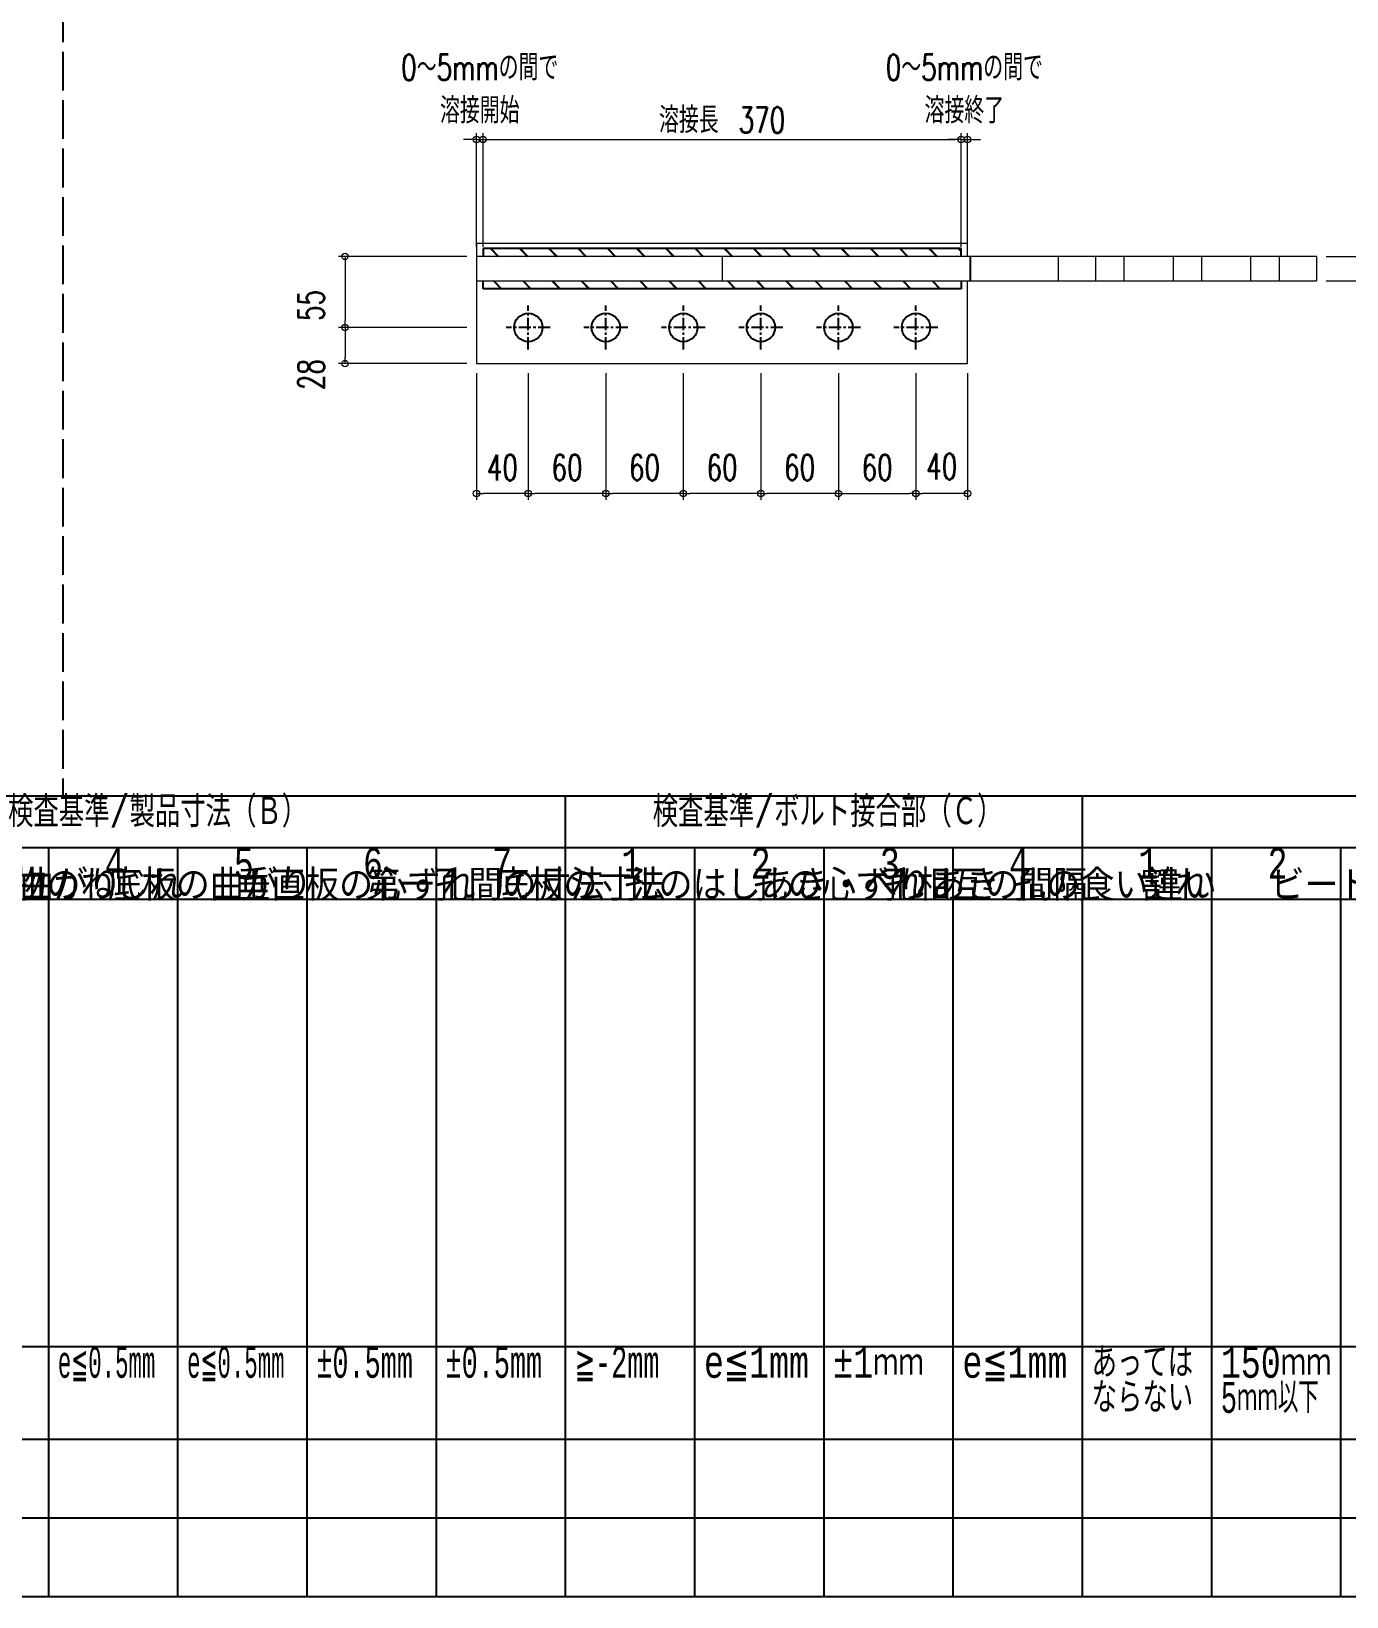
# Model space of a CAD drawing. Header units: millimetres. Extents: x 0 to 18796, y -11 to 7128.
# Drawn here: x 6607 to 7624, y 2456 to 3668 of the extents above; entities that cross this region are included whole.
import ezdxf
from ezdxf.enums import TextEntityAlignment as Align

# ---------------------------------------------------------------- set-up
doc = ezdxf.new("R2010")
doc.units = ezdxf.units.MM
doc.header["$LTSCALE"] = 5
for name, pattern in [('ACAD_ISO03W100', [30, 12, -18]), ('CENTER1', [10, 6.25, -1.25, 1.25, -1.25]), ('DASHED', [7.5, 6, -1.5])]:
    doc.linetypes.add(name, pattern=pattern)
doc.layers.get('0').update_dxf_attribs({"color": 255})
doc.layers.get('DEFPOINTS').update_dxf_attribs({"color": 9})
for name, color, linetype in [('寸法', 4, 'Continuous'), ('文字', 7, 'Continuous'), ('溶接', 241, 'Continuous'), ('補助線', 7, 'ACAD_ISO03W100'), ('金物', 142, 'Continuous')]:
    doc.layers.add(name, color=color, linetype=linetype)
doc.styles.add('DLSTANDARD1', font='monotxt.shx', dxfattribs={"width": 0.6, "bigfont": 'extfont'})
doc.styles.add('KANJI', font='simplex.shx', dxfattribs={"width": 0.7, "bigfont": 'extfont2.shx'})
doc.styles.add('TATEGAKI', font='txt', dxfattribs={"bigfont": 'bigfont.shx'})
doc.dimstyles.new('S5', dxfattribs={"dimscale": 5, "dimtxt": 4, "dimasz": 1, "dimexe": 1, "dimexo": 1.5, "dimgap": 1, "dimtad": 1, "dimtxsty": 'KANJI', "dimblk": 'ORIGIN', "dimcen": 0, "dimclrd": 256, "dimclre": 256, "dimclrt": 256, "dimadec": 0, "dimazin": 0, "dimtfac": 1, "dimtmove": 2, "dimatfit": 2, "dimfxl": 1, "dimtolj": 2, "dimlwd": 5, "dimlwe": 5, "dimarcsym": 0})
pattern_1 = [(135, (5046.142, 414.585), (-11.31371, -11.31371), []), (135, (5046.142, 414.905), (-11.31371, -11.31371), [])]

# ---------------------------------------------------------------- blocks, each defined once
blk = doc.blocks.new('_Origin')
at = {"color": 0, "linetype": 'ByBlock', "lineweight": -2}
blk.add_line((0, 0), (-1, 0), dxfattribs=at)
blk.add_circle((0, 0), 0.5, dxfattribs=at)
blk = doc.blocks.new('*D97')
at = {"layer": 'DEFPOINTS', "color": 0, "transparency": 16777216}
for p in [(7051.1, 3410.6), (7111.1, 3410.6), (7051.1, 3310.1)]:
    blk.add_point(p, dxfattribs=at)
at = {"layer": '寸法', "lineweight": 5, "transparency": 16777216}
for p, q in [((7051.1, 3403.1), (7051.1, 3305.1)), ((7111.1, 3403.1), (7111.1, 3305.1)), ((7106.1, 3310.1), (7056.1, 3310.1))]:
    blk.add_line(p, q, dxfattribs=at)
at = {"layer": '寸法', "lineweight": 5, "transparency": 16777216, "xscale": 5, "yscale": 5, "zscale": 5, "rotation": 180}
blk.add_blockref('_Origin', (7051.1, 3310.1), dxfattribs=at)
at = {"layer": '寸法', "lineweight": 5, "transparency": 16777216, "xscale": 5, "yscale": 5, "zscale": 5}
blk.add_blockref('_Origin', (7111.1, 3310.1), dxfattribs=at)
at = {"layer": '寸法', "linetype": 'Continuous', "transparency": 16777216, "insert": (7081.1, 3330.1), "char_height": 20, "attachment_point": 5, "style": 'KANJI'}
blk.add_mtext('\\A2;60', dxfattribs=at)
blk = doc.blocks.new('*D98')
at = {"layer": 'DEFPOINTS', "color": 0, "transparency": 16777216}
for p in [(7601.1, 3493.6), (7767.3, 3493.6), (7601.1, 3474.6)]:
    blk.add_point(p, dxfattribs=at)
at = {"layer": '寸法', "lineweight": 5, "transparency": 16777216}
for p, q in [((7767.3, 3498.6), (7767.3, 3503.6)), ((7608.6, 3493.6), (7772.3, 3493.6)), ((7767.3, 3474.6), (7767.3, 3493.6)), ((7608.6, 3474.6), (7772.3, 3474.6)), ((7767.3, 3469.6), (7767.3, 3464.6))]:
    blk.add_line(p, q, dxfattribs=at)
at = {"layer": '寸法', "lineweight": 5, "transparency": 16777216, "xscale": 5, "yscale": 5, "zscale": 5}
for p, rotation in [((7767.3, 3493.6), 270), ((7767.3, 3474.6), 90)]:
    blk.add_blockref('_Origin', p, dxfattribs=dict(at, rotation=rotation))
at = {"layer": '寸法', "linetype": 'Continuous', "transparency": 16777216, "insert": (7742.3, 3443.7), "char_height": 20, "attachment_point": 5, "rotation": 90, "style": 'KANJI'}
blk.add_mtext('\\A2;19', dxfattribs=at)
blk = doc.blocks.new('*D102')
at = {"layer": 'DEFPOINTS', "color": 0, "transparency": 16777216}
for p in [(6951.1, 3438.6), (6849.3, 3410.6), (6951.1, 3410.6)]:
    blk.add_point(p, dxfattribs=at)
at = {"layer": '寸法', "lineweight": 5, "transparency": 16777216}
for p, q in [((6943.6, 3438.6), (6844.3, 3438.6)), ((6849.3, 3433.6), (6849.3, 3415.6)), ((6943.6, 3410.6), (6844.3, 3410.6))]:
    blk.add_line(p, q, dxfattribs=at)
at = {"layer": '寸法', "lineweight": 5, "transparency": 16777216, "xscale": 5, "yscale": 5, "zscale": 5}
for p, rotation in [((6849.3, 3438.6), 90), ((6849.3, 3410.6), 270)]:
    blk.add_blockref('_Origin', p, dxfattribs=dict(at, rotation=rotation))
at = {"layer": '寸法', "linetype": 'Continuous', "transparency": 16777216, "insert": (6823.1, 3402.1), "char_height": 20, "attachment_point": 5, "rotation": 90, "style": 'KANJI'}
blk.add_mtext('\\A2;28', dxfattribs=at)
blk = doc.blocks.new('*D103')
at = {"layer": 'DEFPOINTS', "color": 0, "transparency": 16777216}
for p in [(6951.1, 3410.6), (6991.1, 3410.6), (6951.1, 3310.1)]:
    blk.add_point(p, dxfattribs=at)
at = {"layer": '寸法', "lineweight": 5, "transparency": 16777216}
for p, q in [((6951.1, 3403.1), (6951.1, 3305.1)), ((6991.1, 3403.1), (6991.1, 3305.1)), ((6986.1, 3310.1), (6956.1, 3310.1))]:
    blk.add_line(p, q, dxfattribs=at)
at = {"layer": '寸法', "lineweight": 5, "transparency": 16777216, "xscale": 5, "yscale": 5, "zscale": 5, "rotation": 180}
blk.add_blockref('_Origin', (6951.1, 3310.1), dxfattribs=at)
at = {"layer": '寸法', "lineweight": 5, "transparency": 16777216, "xscale": 5, "yscale": 5, "zscale": 5}
blk.add_blockref('_Origin', (6991.1, 3310.1), dxfattribs=at)
at = {"layer": '寸法', "linetype": 'Continuous', "transparency": 16777216, "insert": (6971.1, 3330.1), "char_height": 20, "attachment_point": 5, "style": 'KANJI'}
blk.add_mtext('\\A2;40', dxfattribs=at)
blk = doc.blocks.new('*D104')
at = {"layer": 'DEFPOINTS', "color": 0, "transparency": 16777216}
for p in [(7231.1, 3410.6), (7291.1, 3410.6), (7291.1, 3310.1)]:
    blk.add_point(p, dxfattribs=at)
at = {"layer": '寸法', "lineweight": 5, "transparency": 16777216}
for p, q in [((7231.1, 3403.1), (7231.1, 3305.1)), ((7291.1, 3403.1), (7291.1, 3305.1)), ((7236.1, 3310.1), (7286.1, 3310.1))]:
    blk.add_line(p, q, dxfattribs=at)
at = {"layer": '寸法', "lineweight": 5, "transparency": 16777216, "xscale": 5, "yscale": 5, "zscale": 5, "rotation": 180}
blk.add_blockref('_Origin', (7231.1, 3310.1), dxfattribs=at)
at = {"layer": '寸法', "lineweight": 5, "transparency": 16777216, "xscale": 5, "yscale": 5, "zscale": 5}
blk.add_blockref('_Origin', (7291.1, 3310.1), dxfattribs=at)
at = {"layer": '寸法', "linetype": 'Continuous', "transparency": 16777216, "insert": (7261.1, 3330.1), "char_height": 20, "attachment_point": 5, "style": 'KANJI'}
blk.add_mtext('\\A2;60', dxfattribs=at)
blk = doc.blocks.new('*D105')
at = {"layer": 'DEFPOINTS', "color": 0, "transparency": 16777216}
for p in [(7171.1, 3410.6), (7231.1, 3410.6), (7171.1, 3310.1)]:
    blk.add_point(p, dxfattribs=at)
at = {"layer": '寸法', "lineweight": 5, "transparency": 16777216}
for p, q in [((7171.1, 3403.1), (7171.1, 3305.1)), ((7231.1, 3403.1), (7231.1, 3305.1)), ((7226.1, 3310.1), (7176.1, 3310.1))]:
    blk.add_line(p, q, dxfattribs=at)
at = {"layer": '寸法', "lineweight": 5, "transparency": 16777216, "xscale": 5, "yscale": 5, "zscale": 5, "rotation": 180}
blk.add_blockref('_Origin', (7171.1, 3310.1), dxfattribs=at)
at = {"layer": '寸法', "lineweight": 5, "transparency": 16777216, "xscale": 5, "yscale": 5, "zscale": 5}
blk.add_blockref('_Origin', (7231.1, 3310.1), dxfattribs=at)
at = {"layer": '寸法', "linetype": 'Continuous', "transparency": 16777216, "insert": (7201.1, 3330.1), "char_height": 20, "attachment_point": 5, "style": 'KANJI'}
blk.add_mtext('\\A2;60', dxfattribs=at)
blk = doc.blocks.new('*D106')
at = {"layer": 'DEFPOINTS', "color": 0, "transparency": 16777216}
for p in [(7291.1, 3410.6), (7331.1, 3410.6), (7291.1, 3310.1)]:
    blk.add_point(p, dxfattribs=at)
at = {"layer": '寸法', "lineweight": 5, "transparency": 16777216}
for p, q in [((7291.1, 3403.1), (7291.1, 3305.1)), ((7331.1, 3403.1), (7331.1, 3305.1)), ((7326.1, 3310.1), (7296.1, 3310.1))]:
    blk.add_line(p, q, dxfattribs=at)
at = {"layer": '寸法', "lineweight": 5, "transparency": 16777216, "xscale": 5, "yscale": 5, "zscale": 5, "rotation": 180}
blk.add_blockref('_Origin', (7291.1, 3310.1), dxfattribs=at)
at = {"layer": '寸法', "lineweight": 5, "transparency": 16777216, "xscale": 5, "yscale": 5, "zscale": 5}
blk.add_blockref('_Origin', (7331.1, 3310.1), dxfattribs=at)
at = {"layer": '寸法', "linetype": 'Continuous', "transparency": 16777216, "insert": (7311.1, 3330.9), "char_height": 20, "attachment_point": 5, "style": 'KANJI'}
blk.add_mtext('\\A2;40', dxfattribs=at)
blk = doc.blocks.new('*D107')
at = {"layer": 'DEFPOINTS', "color": 0, "transparency": 16777216}
for p in [(6951.1, 3493.6), (6849.3, 3438.6), (6951.1, 3438.6)]:
    blk.add_point(p, dxfattribs=at)
at = {"layer": '寸法', "lineweight": 5, "transparency": 16777216}
for p, q in [((6943.6, 3493.6), (6844.3, 3493.6)), ((6849.3, 3488.6), (6849.3, 3443.6)), ((6943.6, 3438.6), (6844.3, 3438.6))]:
    blk.add_line(p, q, dxfattribs=at)
at = {"layer": '寸法', "lineweight": 5, "transparency": 16777216, "xscale": 5, "yscale": 5, "zscale": 5}
for p, rotation in [((6849.3, 3493.6), 90), ((6849.3, 3438.6), 270)]:
    blk.add_blockref('_Origin', p, dxfattribs=dict(at, rotation=rotation))
at = {"layer": '寸法', "linetype": 'Continuous', "transparency": 16777216, "insert": (6823.1, 3455.6), "char_height": 20, "attachment_point": 5, "rotation": 90, "style": 'KANJI'}
blk.add_mtext('\\A2;55', dxfattribs=at)
blk = doc.blocks.new('*D108')
at = {"layer": 'DEFPOINTS', "color": 0, "transparency": 16777216}
for p in [(6991.1, 3410.6), (7051.1, 3410.6), (6991.1, 3310.1)]:
    blk.add_point(p, dxfattribs=at)
at = {"layer": '寸法', "lineweight": 5, "transparency": 16777216}
for p, q in [((6991.1, 3403.1), (6991.1, 3305.1)), ((7051.1, 3403.1), (7051.1, 3305.1)), ((7046.1, 3310.1), (6996.1, 3310.1))]:
    blk.add_line(p, q, dxfattribs=at)
at = {"layer": '寸法', "lineweight": 5, "transparency": 16777216, "xscale": 5, "yscale": 5, "zscale": 5, "rotation": 180}
blk.add_blockref('_Origin', (6991.1, 3310.1), dxfattribs=at)
at = {"layer": '寸法', "lineweight": 5, "transparency": 16777216, "xscale": 5, "yscale": 5, "zscale": 5}
blk.add_blockref('_Origin', (7051.1, 3310.1), dxfattribs=at)
at = {"layer": '寸法', "linetype": 'Continuous', "transparency": 16777216, "insert": (7021.1, 3330.1), "char_height": 20, "attachment_point": 5, "style": 'KANJI'}
blk.add_mtext('\\A2;60', dxfattribs=at)
blk = doc.blocks.new('*D109')
at = {"layer": 'DEFPOINTS', "color": 0, "transparency": 16777216}
for p in [(7111.1, 3410.6), (7171.1, 3410.6), (7111.1, 3310.1)]:
    blk.add_point(p, dxfattribs=at)
at = {"layer": '寸法', "lineweight": 5, "transparency": 16777216}
for p, q in [((7111.1, 3403.1), (7111.1, 3305.1)), ((7171.1, 3403.1), (7171.1, 3305.1)), ((7166.1, 3310.1), (7116.1, 3310.1))]:
    blk.add_line(p, q, dxfattribs=at)
at = {"layer": '寸法', "lineweight": 5, "transparency": 16777216, "xscale": 5, "yscale": 5, "zscale": 5, "rotation": 180}
blk.add_blockref('_Origin', (7111.1, 3310.1), dxfattribs=at)
at = {"layer": '寸法', "lineweight": 5, "transparency": 16777216, "xscale": 5, "yscale": 5, "zscale": 5}
blk.add_blockref('_Origin', (7171.1, 3310.1), dxfattribs=at)
at = {"layer": '寸法', "linetype": 'Continuous', "transparency": 16777216, "insert": (7141.1, 3330.1), "char_height": 20, "attachment_point": 5, "style": 'KANJI'}
blk.add_mtext('\\A2;60', dxfattribs=at)
blk = doc.blocks.new('*D133')
at = {"layer": 'DEFPOINTS', "color": 0, "transparency": 16777216}
for p in [(6956.1, 3584.1), (6951.1, 3493.6), (6956.1, 3493.6)]:
    blk.add_point(p, dxfattribs=at)
at = {"layer": '寸法', "linetype": 'Continuous', "lineweight": 5, "transparency": 16777216}
for p, q in [((6951.1, 3501.1), (6951.1, 3589.1)), ((6956.1, 3501.1), (6956.1, 3589.1)), ((6946.1, 3584.1), (6941.1, 3584.1)), ((6951.1, 3584.1), (6956.1, 3584.1)), ((6961.1, 3584.1), (6966.1, 3584.1))]:
    blk.add_line(p, q, dxfattribs=at)
at = {"layer": '寸法', "lineweight": 5, "transparency": 16777216, "xscale": 5, "yscale": 5, "zscale": 5}
blk.add_blockref('_Origin', (6951.1, 3584.1), dxfattribs=at)
at = {"layer": '寸法', "lineweight": 5, "transparency": 16777216, "xscale": 5, "yscale": 5, "zscale": 5, "rotation": 180}
blk.add_blockref('_Origin', (6956.1, 3584.1), dxfattribs=at)
at = {"layer": '寸法', "linetype": 'Continuous', "transparency": 16777216, "insert": (6953.6, 3623.2), "char_height": 20, "attachment_point": 5, "style": 'KANJI'}
blk.add_mtext('\\A2;0～5mmの間で\\P溶接開始', dxfattribs=at)
blk = doc.blocks.new('*D134')
at = {"layer": 'DEFPOINTS', "color": 0, "transparency": 16777216}
for p in [(7326.1, 3584.1), (6956.1, 3493.6), (7326.1, 3493.6)]:
    blk.add_point(p, dxfattribs=at)
at = {"layer": '寸法', "linetype": 'Continuous', "lineweight": 5, "transparency": 16777216}
for p, q in [((6956.1, 3501.1), (6956.1, 3589.1)), ((7326.1, 3501.1), (7326.1, 3589.1)), ((6961.1, 3584.1), (7321.1, 3584.1))]:
    blk.add_line(p, q, dxfattribs=at)
at = {"layer": '寸法', "lineweight": 5, "transparency": 16777216, "xscale": 5, "yscale": 5, "zscale": 5, "rotation": 180}
blk.add_blockref('_Origin', (6956.1, 3584.1), dxfattribs=at)
at = {"layer": '寸法', "lineweight": 5, "transparency": 16777216, "xscale": 5, "yscale": 5, "zscale": 5}
blk.add_blockref('_Origin', (7326.1, 3584.1), dxfattribs=at)
at = {"layer": '寸法', "linetype": 'Continuous', "transparency": 16777216, "insert": (7141.1, 3599.1), "char_height": 20, "attachment_point": 5, "style": 'KANJI'}
blk.add_mtext('\\A2;溶接長\u3000370', dxfattribs=at)
blk = doc.blocks.new('*D135')
at = {"layer": 'DEFPOINTS', "color": 0, "transparency": 16777216}
for p in [(7331.1, 3584.1), (7326.1, 3493.6), (7331.1, 3493.6)]:
    blk.add_point(p, dxfattribs=at)
at = {"layer": '寸法', "linetype": 'Continuous', "lineweight": 5, "transparency": 16777216}
for p, q in [((7326.1, 3501.1), (7326.1, 3589.1)), ((7331.1, 3501.1), (7331.1, 3589.1)), ((7321.1, 3584.1), (7316.1, 3584.1)), ((7326.1, 3584.1), (7331.1, 3584.1)), ((7336.1, 3584.1), (7341.1, 3584.1))]:
    blk.add_line(p, q, dxfattribs=at)
at = {"layer": '寸法', "lineweight": 5, "transparency": 16777216, "xscale": 5, "yscale": 5, "zscale": 5}
blk.add_blockref('_Origin', (7326.1, 3584.1), dxfattribs=at)
at = {"layer": '寸法', "lineweight": 5, "transparency": 16777216, "xscale": 5, "yscale": 5, "zscale": 5, "rotation": 180}
blk.add_blockref('_Origin', (7331.1, 3584.1), dxfattribs=at)
at = {"layer": '寸法', "linetype": 'Continuous', "transparency": 16777216, "insert": (7328.6, 3623.2), "char_height": 20, "attachment_point": 5, "style": 'KANJI'}
blk.add_mtext('\\A2;0～5mmの間で\\P溶接終了', dxfattribs=at)

msp = doc.modelspace()

# ---------------------------------------------------------------- hatches: boundary and pattern name
at = {"layer": '溶接', "ltscale": 6}
h = msp.add_hatch(dxfattribs=at)
h.set_pattern_fill('JIS_LC_20', color=256, scale=0.8, angle=90)
h.set_pattern_definition(pattern_1)
h.paths.add_polyline_path([(7134.142, 3493.585), (6956.142, 3493.585), (6956.142, 3499.585), (7134.142, 3499.585)])
h.paths.add_polyline_path([(7317.142, 3493.585), (7134.142, 3493.585), (7134.142, 3499.585), (7317.142, 3499.585)])
h.paths.add_polyline_path([(7326.142, 3493.585), (7317.142, 3493.585), (7317.142, 3499.585), (7326.142, 3499.585)])
h = msp.add_hatch(dxfattribs=at)
h.set_pattern_fill('JIS_LC_20', color=256, scale=0.8, angle=90)
h.set_pattern_definition(pattern_1)
h.paths.add_polyline_path([(7134.142, 3474.585), (6956.142, 3474.585), (6956.142, 3468.585), (7134.142, 3468.585)])
h.paths.add_polyline_path([(7317.142, 3474.585), (7134.142, 3474.585), (7134.142, 3468.585), (7317.142, 3468.585)])
h.paths.add_polyline_path([(7326.142, 3474.585), (7317.142, 3474.585), (7317.142, 3468.585), (7326.142, 3468.585)])

# ---------------------------------------------------------------- linework, layer by layer
at = {"linetype": 'DASHED', "lineweight": -3}
msp.add_line((6630.899, 4552), (6630.899, 3076), dxfattribs=at)
at = {"linetype": 'Continuous', "lineweight": -3}
for p, q in [((5420, 3076), (8624, 3076)), ((5420, 3036), (8624, 3036)), ((5420, 2996), (8320, 2996)), ((5420, 2649.709), (8320, 2649.709)), ((5420, 2577.936), (8320, 2577.936)), ((5420, 2516.968), (8320, 2516.968))]:
    msp.add_line(p, q, dxfattribs=at)
msp.add_lwpolyline([(5420, 4672), (8624, 4672), (8624, 2456), (5420, 2456)], close=True, dxfattribs=at)
at = {"layer": '寸法', "linetype": 'CENTER1', "ltscale": 0.3}
for p, q in [((6991.142, 3421.585), (6991.142, 3455.585)), ((7051.142, 3421.585), (7051.142, 3455.585)), ((7111.142, 3421.585), (7111.142, 3455.585)), ((7171.142, 3421.585), (7171.142, 3455.585)), ((7231.142, 3421.585), (7231.142, 3455.585)), ((7291.142, 3421.585), (7291.142, 3455.585)), ((7008.142, 3438.585), (6974.142, 3438.585)), ((7068.142, 3438.585), (7034.142, 3438.585)), ((7128.142, 3438.585), (7094.142, 3438.585)), ((7188.142, 3438.585), (7154.142, 3438.585)), ((7248.142, 3438.585), (7214.142, 3438.585)), ((7308.142, 3438.585), (7274.142, 3438.585))]:
    msp.add_line(p, q, dxfattribs=at)
at = {"layer": '寸法', "linetype": 'Continuous'}
for p, q in [((7020, 2456), (7020, 3076)), ((7420, 2456), (7420, 3076)), ((6620, 2456), (6620, 3036)), ((6720, 2456), (6720, 3036)), ((6820, 2456), (6820, 3036)), ((6920, 2456), (6920, 3036)), ((7120, 2456), (7120, 3036)), ((7220, 2456), (7220, 3036)), ((7320, 2456), (7320, 3036)), ((7520, 2456), (7520, 3036)), ((7620, 2456), (7620, 3036))]:
    msp.add_line(p, q, dxfattribs=at)
at = {"layer": '溶接'}
for p, q in [((7326.142, 3499.585), (6956.142, 3499.585)), ((7326.142, 3493.585), (7326.142, 3499.585)), ((7326.142, 3468.585), (6956.142, 3468.585)), ((7326.142, 3474.585), (7326.142, 3468.585))]:
    msp.add_line(p, q, dxfattribs=at)
at = {"layer": '溶接', "linetype": 'Continuous'}
for p, q in [((6956.142, 3499.585), (6956.142, 3493.585)), ((6956.142, 3468.585), (6956.142, 3474.585))]:
    msp.add_line(p, q, dxfattribs=at)
at = {"layer": '補助線', "lineweight": 18}
for p, q in [((7430.142, 3493.585), (7430.142, 3474.585)), ((7452.142, 3493.585), (7452.142, 3474.585)), ((7490.142, 3493.585), (7490.142, 3474.585)), ((7512.142, 3493.585), (7512.142, 3474.585)), ((7550.142, 3493.585), (7550.142, 3474.585)), ((7572.142, 3493.585), (7572.142, 3474.585))]:
    msp.add_line(p, q, dxfattribs=at)
at = {"layer": '金物', "lineweight": 18}
for p, q in [((7331.142, 3503.585), (6951.142, 3503.585)), ((6951.142, 3503.585), (6951.142, 3410.585)), ((7331.142, 3493.585), (7331.142, 3503.585)), ((7601.142, 3493.585), (6951.142, 3493.585)), ((7141.142, 3493.585), (7141.142, 3474.585)), ((7141.142, 3493.585), (7141.142, 3474.585)), ((7401.142, 3493.585), (7401.142, 3474.585)), ((7601.142, 3493.585), (7601.142, 3474.585)), ((6951.142, 3474.585), (7601.142, 3474.585)), ((7331.142, 3410.585), (7331.142, 3474.585)), ((6951.142, 3410.585), (7331.142, 3410.585))]:
    msp.add_line(p, q, dxfattribs=at)
at = {"layer": '金物', "ltscale": 2}
msp.add_line((7333.142, 3493.585), (7333.142, 3474.585), dxfattribs=at)
at = {"layer": '金物', "ltscale": 2.5}
for centre in [(6991.142, 3438.585), (7051.142, 3438.585), (7111.142, 3438.585), (7171.142, 3438.585), (7231.142, 3438.585), (7291.142, 3438.585)]:
    msp.add_circle(centre, 11, dxfattribs=at)

# ---------------------------------------------------------------- texts
at = {"layer": '文字', "color": 0, "linetype": 'Continuous', "ltscale": 6, "style": 'DLSTANDARD1'}
for s, width, p in [('検査基準/製品寸法（Ｂ）', 0.74375, (6588.562, 3044.574)), ('検査基準/ボルト接合部（Ｃ）', 0.74375, (7087.39, 3044.574)), ('4', 0.74375, (6663.207, 3004.574)), ('5', 0.74375, (6763.207, 3004.574)), ('6', 0.74375, (6863.207, 3004.574)), ('7', 0.74375, (6963.207, 3004.574)), ('1', 0.74375, (7063.207, 3004.574)), ('2', 0.74375, (7163.207, 3004.574)), ('3', 0.74375, (7263.207, 3004.574)), ('4', 0.74375, (7363.207, 3004.574)), ('1', 0.74375, (7463.207, 3004.574)), ('2', 0.74375, (7563.207, 3004.574)), ('e≦0.5mm', 0.5, (6627.094, 2618.284)), ('e≦0.5mm', 0.5, (6727.094, 2618.284)), ('±0.5mm', 0.6, (6827.094, 2618.284)), ('±0.5mm', 0.6, (6927.094, 2618.284)), ('≧-2mm', 0.6, (7027.094, 2618.284)), ('e≦1mm', 0.74375, (7127.094, 2618.284)), ('±1ｍｍ', 0.74375, (7227.094, 2618.284)), ('e≦1mm', 0.74375, (7327.094, 2618.284)), ('あっては', 0.74375, (7427.094, 2618.284)), ('150ｍｍ', 0.74375, (7527.094, 2618.284)), ('ならない', 0.74375, (7427.094, 2591.08)), ('5ｍｍ以下', 0.6, (7527.094, 2591.08))]:
    msp.add_text(s, height=24, dxfattribs=dict(at, width=width)).set_placement(p, align=Align.BOTTOM_LEFT)
at = {"layer": '文字', "color": 0, "linetype": 'Continuous', "ltscale": 6, "style": 'TATEGAKI'}
for s, p in [('垂直板平面曲がり', (6465.476, 2987.673)), ('金物のねじれ', (6565.476, 2987.673)), ('底板の曲がり', (6665.476, 2987.673)), ('垂直板の心ずれ', (6765.476, 2987.673)), ('第一孔間の寸法', (6865.476, 2987.673)), ('底板の寸法', (6965.476, 2987.673)), ('孔のはしあき・へりあき', (7065.476, 2987.673)), ('孔の心ずれ', (7165.476, 2987.673)), ('孔相互の間隔', (7265.476, 2987.673)), ('孔の食い違い', (7365.476, 2987.673)), ('割れ', (7465.476, 2987.673)), ('ビード表面の不整', (7565.476, 2987.673))]:
    msp.add_text(s, height=24, dxfattribs=at).set_placement(p, align=Align.BOTTOM_LEFT)

# ---------------------------------------------------------------- dimensions: what is measured, and where the dimension line sits
at = {"layer": '寸法', "linetype": 'Continuous'}
for base, p1, p2, text, picture, middle in [((6956.142, 3584.064), (6951.142, 3493.585), (6956.142, 3493.585), '0～<>mmの間で\\P溶接開始', '*D133', (6953.642, 3623.231)), ((7331.142, 3584.064), (7326.142, 3493.585), (7331.142, 3493.585), '0～<>mmの間で\\P溶接終了', '*D135', (7328.642, 3623.231)), ((7326.142, 3584.064), (6956.142, 3493.585), (7326.142, 3493.585), '溶接長\u3000<>', '*D134', (7141.142, 3599.064))]:
    dim = msp.add_linear_dim(base=base, p1=p1, p2=p2, text=text, dimstyle='S5', dxfattribs=at)
    dim.commit()
    dim.dimension.update_dxf_attribs({"geometry": picture, "text_midpoint": middle})
at = {"layer": '寸法'}
for base, p1, p2, angle, picture, middle in [((7767.262, 3493.585), (7601.142, 3474.585), (7601.142, 3493.585), 270, '*D98', (7742.262, 3443.706)), ((6849.334, 3438.585), (6951.142, 3493.585), (6951.142, 3438.585), 90, '*D107', (6823.084, 3455.585)), ((6849.334, 3410.585), (6951.142, 3438.585), (6951.142, 3410.585), 90, '*D102', (6823.084, 3402.141))]:
    dim = msp.add_linear_dim(base=base, p1=p1, p2=p2, angle=angle, dimstyle='S5', dxfattribs=at)
    dim.commit()
    dim.dimension.update_dxf_attribs({"geometry": picture, "text_midpoint": middle, "dimtype": 160})
for base, p1, p2, picture, middle in [((6951.142, 3310.105), (6991.142, 3410.585), (6951.142, 3410.585), '*D103', (6971.142, 3330.105)), ((6991.142, 3310.105), (7051.142, 3410.585), (6991.142, 3410.585), '*D108', (7021.142, 3330.105)), ((7051.142, 3310.105), (7111.142, 3410.585), (7051.142, 3410.585), '*D97', (7081.142, 3330.105)), ((7111.142, 3310.105), (7171.142, 3410.585), (7111.142, 3410.585), '*D109', (7141.142, 3330.105)), ((7171.142, 3310.105), (7231.142, 3410.585), (7171.142, 3410.585), '*D105', (7201.142, 3330.105)), ((7291.142, 3310.105), (7231.142, 3410.585), (7291.142, 3410.585), '*D104', (7261.142, 3330.105)), ((7291.142, 3310.105), (7331.142, 3410.585), (7291.142, 3410.585), '*D106', (7311.142, 3330.867))]:
    dim = msp.add_linear_dim(base=base, p1=p1, p2=p2, dimstyle='S5', dxfattribs=at)
    dim.commit()
    dim.dimension.update_dxf_attribs({"geometry": picture, "text_midpoint": middle, "dimtype": 160})

doc.saveas('drawing.dxf')
